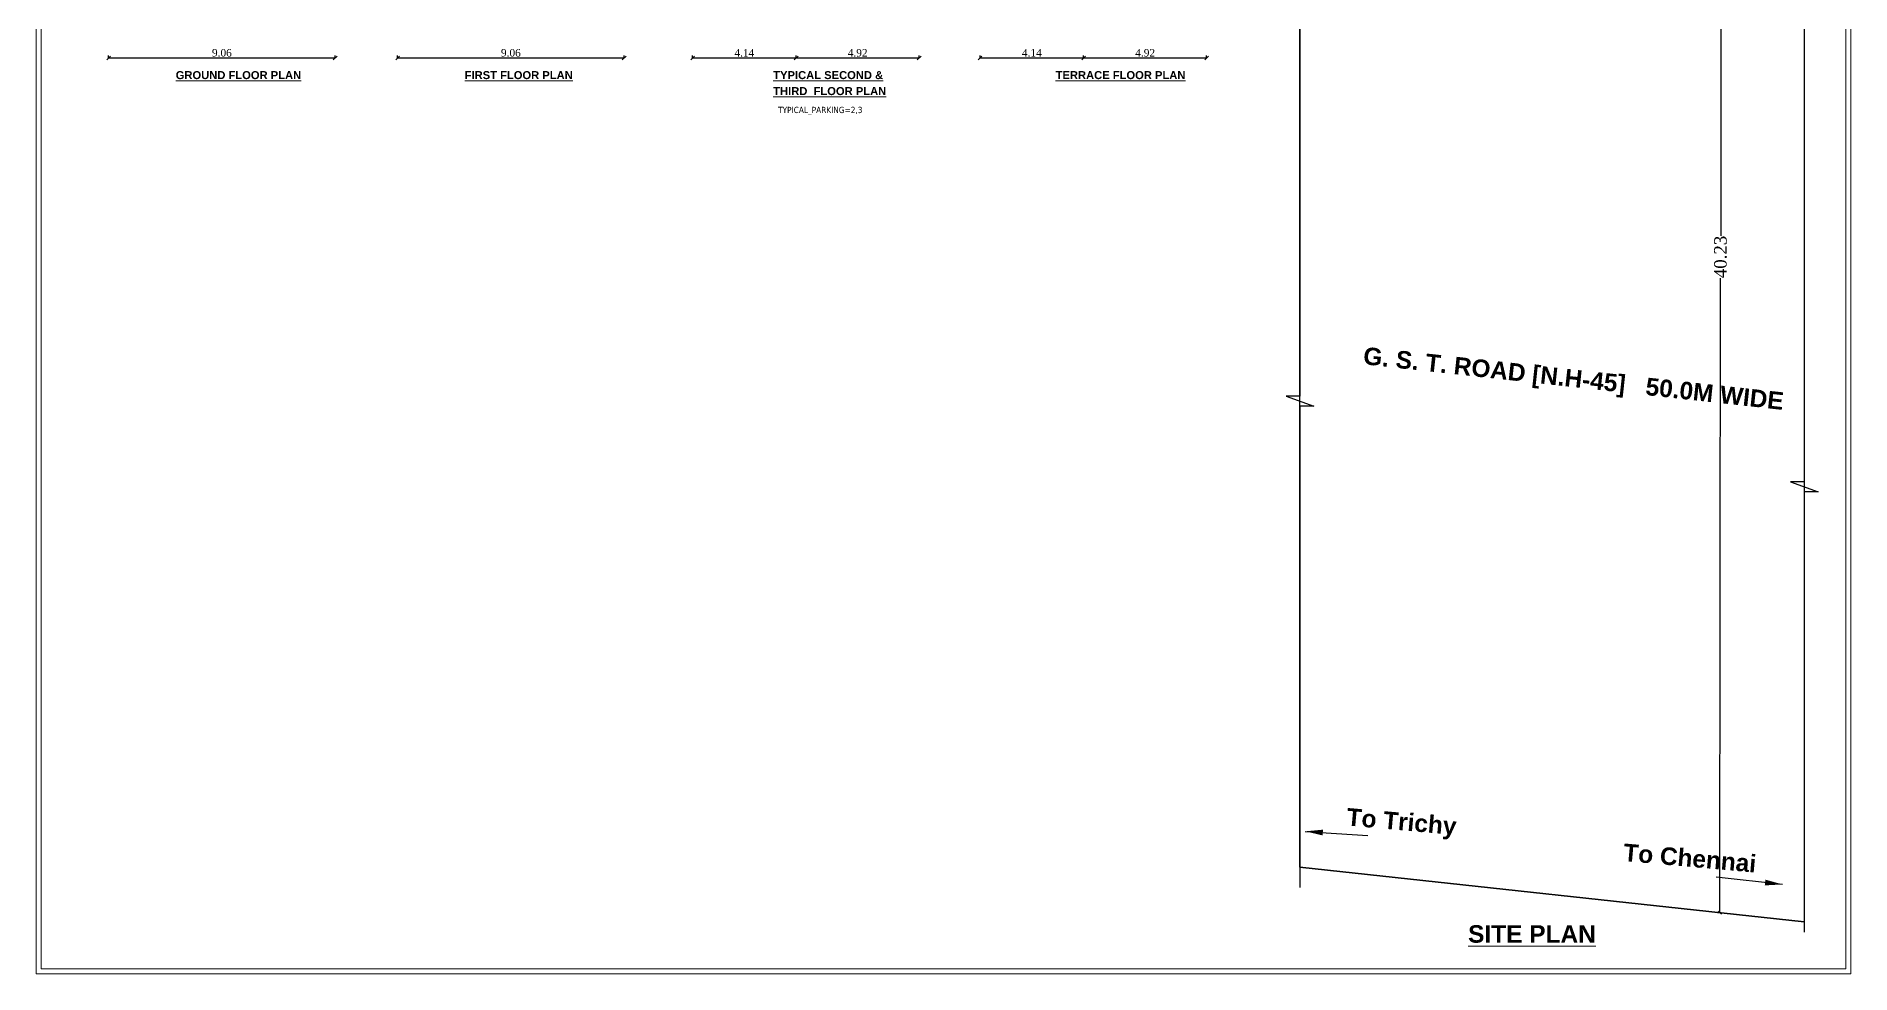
# Model space of a CAD drawing. Header units: metres. Extents: x 5889 to 11933, y -515 to -404.
# Drawn here: x 5891.2 to 5963.8, y -515.5 to -478 of the extents above; entities that cross this region are included whole.
import ezdxf

# ---------------------------------------------------------------- set-up
doc = ezdxf.new("R2010")
doc.units = ezdxf.units.M
doc.header["$MEASUREMENT"] = 0
doc.header["$PDMODE"] = 34
doc.linetypes.add('DOT2', pattern=[0.125, 0, -0.125])
doc.layers.get('0').update_dxf_attribs({"lineweight": 18})
doc.layers.get('Defpoints').update_dxf_attribs({"lineweight": 18})
doc.layers.add('BLK_1_FLR_2_BLT_UP_AREA', color=7, linetype='Continuous', lineweight=18)
doc.layers.add('ROAD_WIDTH', color=1, linetype='Continuous', lineweight=18)
doc.layers.add('SURRENDER_ROAD_WIDTH', color=2, linetype='Continuous')
doc.styles.add('ROMANTIC', font='arialbd.ttf')
doc.styles.get("Standard").update_dxf_attribs({"font": 'arial.ttf'})
doc.styles.add('style1', font='times.ttf')
doc.dimstyles.new('main dim', dxfattribs={"dimtxt": 0.15, "dimasz": 0.12, "dimexe": 0.1, "dimexo": 0.1, "dimgap": 0.05, "dimtad": 1, "dimzin": 3, "dimdsep": 46, "dimtxsty": 'style1', "dimblk": 'OBLIQUE', "dimcen": 0.125, "dimclrd": 8, "dimclre": 8, "dimclrt": 7, "dimadec": 0, "dimazin": 0, "dimtfac": 0.8, "dimtix": 1, "dimtofl": 0, "dimtmove": 2, "dimatfit": 0, "dimfxl": 0, "dimtolj": 1, "dimtzin": 0, "dimarcsym": 0})

# ---------------------------------------------------------------- blocks, each defined once
blk = doc.blocks.new('_Oblique')
at = {"color": 0, "linetype": 'ByBlock', "lineweight": -2}
blk.add_line((-0.5, -0.5), (0.5, 0.5), dxfattribs=at)
blk = doc.blocks.new('*D177')
at = {"color": 8, "linetype": 'DOT2', "lineweight": -2}
for p, q in [((5894.13, -478.873), (5894.13, -478.773)), ((5903.19, -478.873), (5903.19, -478.773))]:
    blk.add_line(p, q, dxfattribs=at)
at = {"color": 8, "lineweight": -2}
blk.add_line((5894.13, -478.873), (5903.19, -478.873), dxfattribs=at)
at = {"layer": 'Defpoints', "color": 0, "lineweight": -2}
for p in [(5894.13, -478.873), (5903.19, -478.873), (5903.19, -478.873)]:
    blk.add_point(p, dxfattribs=at)
at = {"color": 8, "lineweight": -2, "xscale": 0.15, "yscale": 0.15, "zscale": 0.15, "rotation": 180}
blk.add_blockref('_Oblique', (5894.13, -478.873), dxfattribs=at)
at = {"color": 8, "lineweight": -2, "xscale": 0.15, "yscale": 0.15, "zscale": 0.15}
blk.add_blockref('_Oblique', (5903.19, -478.873), dxfattribs=at)
at = {"color": 7, "insert": (5898.66, -478.67), "char_height": 0.3, "attachment_point": 5, "style": 'style1'}
blk.add_mtext('\\A1;9.06', dxfattribs=at)
blk = doc.blocks.new('*D178')
at = {"color": 8, "linetype": 'DOT2', "lineweight": -2}
for p, q in [((5905.684, -478.873), (5905.684, -478.773)), ((5914.744, -478.873), (5914.744, -478.773))]:
    blk.add_line(p, q, dxfattribs=at)
at = {"color": 8, "lineweight": -2}
blk.add_line((5905.684, -478.873), (5914.744, -478.873), dxfattribs=at)
at = {"layer": 'Defpoints', "color": 0, "lineweight": -2}
for p in [(5905.684, -478.873), (5914.744, -478.873), (5914.744, -478.873)]:
    blk.add_point(p, dxfattribs=at)
at = {"color": 8, "lineweight": -2, "xscale": 0.15, "yscale": 0.15, "zscale": 0.15, "rotation": 180}
blk.add_blockref('_Oblique', (5905.684, -478.873), dxfattribs=at)
at = {"color": 8, "lineweight": -2, "xscale": 0.15, "yscale": 0.15, "zscale": 0.15}
blk.add_blockref('_Oblique', (5914.744, -478.873), dxfattribs=at)
at = {"color": 7, "insert": (5910.214, -478.67), "char_height": 0.3, "attachment_point": 5, "style": 'style1'}
blk.add_mtext('\\A1;9.06', dxfattribs=at)
blk = doc.blocks.new('*D186')
at = {"color": 8, "linetype": 'DOT2', "lineweight": -2}
for p, q in [((5917.478, -478.873), (5917.478, -478.773)), ((5921.619, -478.873), (5921.619, -478.773))]:
    blk.add_line(p, q, dxfattribs=at)
at = {"color": 8, "lineweight": -2}
blk.add_line((5917.478, -478.873), (5921.619, -478.873), dxfattribs=at)
at = {"layer": 'Defpoints', "color": 0, "lineweight": -2}
for p in [(5917.478, -478.873), (5921.619, -478.873), (5921.619, -478.873)]:
    blk.add_point(p, dxfattribs=at)
at = {"color": 8, "lineweight": -2, "xscale": 0.15, "yscale": 0.15, "zscale": 0.15, "rotation": 180}
blk.add_blockref('_Oblique', (5917.478, -478.873), dxfattribs=at)
at = {"color": 8, "lineweight": -2, "xscale": 0.15, "yscale": 0.15, "zscale": 0.15}
blk.add_blockref('_Oblique', (5921.619, -478.873), dxfattribs=at)
at = {"color": 7, "insert": (5919.549, -478.67), "char_height": 0.3, "attachment_point": 5, "style": 'style1'}
blk.add_mtext('\\A1;4.14', dxfattribs=at)
blk = doc.blocks.new('*D187')
at = {"color": 8, "linetype": 'DOT2', "lineweight": -2}
for p, q in [((5921.619, -478.873), (5921.619, -478.773)), ((5926.538, -478.873), (5926.538, -478.773))]:
    blk.add_line(p, q, dxfattribs=at)
at = {"color": 8, "lineweight": -2}
blk.add_line((5921.619, -478.873), (5926.538, -478.873), dxfattribs=at)
at = {"layer": 'Defpoints', "color": 0, "lineweight": -2}
for p in [(5921.619, -478.873), (5926.538, -478.873), (5926.538, -478.873)]:
    blk.add_point(p, dxfattribs=at)
at = {"color": 8, "lineweight": -2, "xscale": 0.15, "yscale": 0.15, "zscale": 0.15, "rotation": 180}
blk.add_blockref('_Oblique', (5921.619, -478.873), dxfattribs=at)
at = {"color": 8, "lineweight": -2, "xscale": 0.15, "yscale": 0.15, "zscale": 0.15}
blk.add_blockref('_Oblique', (5926.538, -478.873), dxfattribs=at)
at = {"color": 7, "insert": (5924.078, -478.67), "char_height": 0.3, "attachment_point": 5, "style": 'style1'}
blk.add_mtext('\\A1;4.92', dxfattribs=at)
blk = doc.blocks.new('*D182')
at = {"color": 8, "linetype": 'DOT2', "lineweight": -2}
for p, q in [((5928.974, -478.873), (5928.974, -478.773)), ((5933.115, -478.873), (5933.115, -478.773))]:
    blk.add_line(p, q, dxfattribs=at)
at = {"color": 8, "lineweight": -2}
blk.add_line((5928.974, -478.873), (5933.115, -478.873), dxfattribs=at)
at = {"layer": 'Defpoints', "color": 0, "lineweight": -2}
for p in [(5928.974, -478.873), (5933.115, -478.873), (5933.115, -478.873)]:
    blk.add_point(p, dxfattribs=at)
at = {"color": 8, "lineweight": -2, "xscale": 0.15, "yscale": 0.15, "zscale": 0.15, "rotation": 180}
blk.add_blockref('_Oblique', (5928.974, -478.873), dxfattribs=at)
at = {"color": 8, "lineweight": -2, "xscale": 0.15, "yscale": 0.15, "zscale": 0.15}
blk.add_blockref('_Oblique', (5933.115, -478.873), dxfattribs=at)
at = {"color": 7, "insert": (5931.044, -478.67), "char_height": 0.3, "attachment_point": 5, "style": 'style1'}
blk.add_mtext('\\A1;4.14', dxfattribs=at)
blk = doc.blocks.new('*D183')
at = {"color": 8, "linetype": 'DOT2', "lineweight": -2}
for p, q in [((5933.115, -478.873), (5933.115, -478.773)), ((5938.033, -478.873), (5938.033, -478.773))]:
    blk.add_line(p, q, dxfattribs=at)
at = {"color": 8, "lineweight": -2}
blk.add_line((5933.115, -478.873), (5938.033, -478.873), dxfattribs=at)
at = {"layer": 'Defpoints', "color": 0, "lineweight": -2}
for p in [(5933.115, -478.873), (5938.033, -478.873), (5938.033, -478.873)]:
    blk.add_point(p, dxfattribs=at)
at = {"color": 8, "lineweight": -2, "xscale": 0.15, "yscale": 0.15, "zscale": 0.15, "rotation": 180}
blk.add_blockref('_Oblique', (5933.115, -478.873), dxfattribs=at)
at = {"color": 8, "lineweight": -2, "xscale": 0.15, "yscale": 0.15, "zscale": 0.15}
blk.add_blockref('_Oblique', (5938.033, -478.873), dxfattribs=at)
at = {"color": 7, "insert": (5935.574, -478.67), "char_height": 0.3, "attachment_point": 5, "style": 'style1'}
blk.add_mtext('\\A1;4.92', dxfattribs=at)
blk = doc.blocks.new('*D218')
at = {"layer": 'Defpoints', "color": 0, "lineweight": -2}
for p in [(5958.601, -472.826), (5958.555, -513.054), (5958.555, -513.054)]:
    blk.add_point(p, dxfattribs=at)
at = {"layer": 'ROAD_WIDTH', "color": 8, "lineweight": -2}
for p, q in [((5958.601, -472.826), (5958.586, -485.986)), ((5958.555, -513.054), (5958.584, -487.674))]:
    blk.add_line(p, q, dxfattribs=at)
at = {"layer": 'ROAD_WIDTH', "color": 8, "linetype": 'DOT2', "lineweight": -2}
for p, q in [((5958.601, -472.826), (5958.701, -472.826)), ((5958.555, -513.054), (5958.455, -513.054))]:
    blk.add_line(p, q, dxfattribs=at)
at = {"layer": 'ROAD_WIDTH', "color": 8, "lineweight": -2, "xscale": 0.12, "yscale": 0.12, "zscale": 0.12}
for p, rotation in [((5958.601, -472.826), 89.93416276079824), ((5958.555, -513.054), 269.9341627607982)]:
    blk.add_blockref('_Oblique', p, dxfattribs=dict(at, rotation=rotation))
at = {"layer": 'ROAD_WIDTH', "color": 7, "lineweight": -2, "insert": (5958.578, -486.83), "char_height": 0.5, "attachment_point": 5, "rotation": 89.93416, "style": 'style1'}
blk.add_mtext('\\A1;40.23', dxfattribs=at)

msp = doc.modelspace()

# ---------------------------------------------------------------- linework, layer by layer
for p, q in [((5891.239, -403.576), (5891.239, -515.491)), ((5891.439, -403.776), (5891.439, -515.291)), ((5963.584, -403.776), (5963.584, -515.291)), ((5963.784, -403.576), (5963.784, -515.491)), ((5891.239, -515.491), (5963.784, -515.491)), ((5891.439, -515.291), (5963.584, -515.291))]:
    msp.add_line(p, q)
at = {"lineweight": -2}
for p, q in [((5941.753, -470.137), (5941.753, -492.399)), ((5961.917, -472.598), (5961.917, -495.822)), ((5941.753, -492.399), (5941.21, -492.399)), ((5941.21, -492.399), (5942.314, -492.803)), ((5941.753, -492.803), (5941.753, -512.038)), ((5942.314, -492.803), (5941.753, -492.803)), ((5961.917, -495.822), (5961.373, -495.822)), ((5961.373, -495.822), (5962.477, -496.226)), ((5961.917, -496.226), (5961.917, -513.827)), ((5962.477, -496.226), (5961.917, -496.226)), ((5941.753, -511.236), (5961.917, -513.418))]:
    msp.add_line(p, q, dxfattribs=at)
at = {"layer": 'ROAD_WIDTH', "color": 1, "lineweight": -2}
msp.add_lwpolyline([(5961.917, -473.184), (5961.917, -513.418), (5941.753, -511.236), (5941.753, -471.003)], close=True, dxfattribs=at)
at = {"layer": 'SURRENDER_ROAD_WIDTH', "color": 2, "lineweight": -2}
msp.add_lwpolyline([(5961.917, -473.184), (5961.917, -513.418), (5941.753, -511.236), (5941.753, -471.003)], close=True, dxfattribs=at)

# ---------------------------------------------------------------- texts
at = {"color": 0, "style": 'ROMANTIC'}
for s, height, p in [('%%UGROUND FLOOR PLAN', 0.32, (5896.813, -479.719)), ('%%UFIRST FLOOR PLAN', 0.32, (5908.367, -479.719)), ('%%UTYPICAL SECOND &', 0.32, (5920.703, -479.719)), ('%%UTERRACE FLOOR PLAN', 0.32, (5931.994, -479.719)), ('%%UTHIRD  FLOOR PLAN', 0.32, (5920.703, -480.358)), ('%%USITE PLAN', 0.7, (5948.486, -514.251))]:
    msp.add_text(s, height=height, dxfattribs=at).set_placement(p)
at = {"color": 7, "style": 'ROMANTIC'}
for s, rotation, p in [('G. S. T. ROAD [N.H-45]   50.0M WIDE', 353.78228, (5944.267, -491.117)), ('To Trichy', 354.97076, (5943.606, -509.56)), ('To Chennai', 354.97076, (5954.67, -510.981))]:
    msp.add_text(s, height=0.7, rotation=rotation, dxfattribs=at).set_placement(p)
at = {"layer": 'BLK_1_FLR_2_BLT_UP_AREA', "color": 25, "insert": (5920.896, -480.827), "char_height": 0.3, "attachment_point": 1}
msp.add_mtext_dynamic_manual_height_columns('{\\fTahoma|b0|i0|c0|p34;\\H0.83333x;\\C130;TYPICAL_PARKING=2,3}', width=10.59707, gutter_width=0.9, heights=[0], dxfattribs=at)

# ---------------------------------------------------------------- dimensions: what is measured, and where the dimension line sits
for p1, p2, picture, middle in [((5894.13, -478.873), (5903.19, -478.873), '*D177', (5898.66, -478.67)), ((5905.684, -478.873), (5914.744, -478.873), '*D178', (5910.214, -478.67)), ((5917.478, -478.873), (5921.619, -478.873), '*D186', (5919.549, -478.67)), ((5921.619, -478.873), (5926.538, -478.873), '*D187', (5924.078, -478.67)), ((5928.974, -478.873), (5933.115, -478.873), '*D182', (5931.044, -478.67)), ((5933.115, -478.873), (5938.033, -478.873), '*D183', (5935.574, -478.67))]:
    dim = msp.add_aligned_dim(p1=p1, p2=p2, distance=0, dimstyle='main dim', override={"dimtxt": 0.3, "dimasz": 0.15, "dimpost": '\\X'})
    dim.commit()
    dim.dimension.update_dxf_attribs({"geometry": picture, "text_midpoint": middle})
at = {"layer": 'ROAD_WIDTH', "color": 1, "lineweight": -2}
dim = msp.add_linear_dim(base=(5958.555, -513.054), p1=(5958.601, -472.826), p2=(5958.555, -513.054), angle=269.93416, dimstyle='main dim', override={"dimtxt": 0.5, "dimpost": '\\X'}, dxfattribs=at)
dim.commit()
dim.dimension.update_dxf_attribs({"geometry": '*D218', "text_midpoint": (5958.578, -486.83), "dimtype": 161})

# ---------------------------------------------------------------- leaders
at = {"lineweight": -2}
for points, override in [([(5941.978, -509.798), (5944.473, -509.97)], {"dimasz": 0.7, "dimtad": 0}), ([(5961.056, -511.921), (5958.398, -511.631)], {"dimasz": 0.7, "dimgap": 0.05, "dimtad": 0})]:
    msp.add_leader(points, dimstyle='main dim', override=override, dxfattribs=at)

doc.saveas('drawing.dxf')
